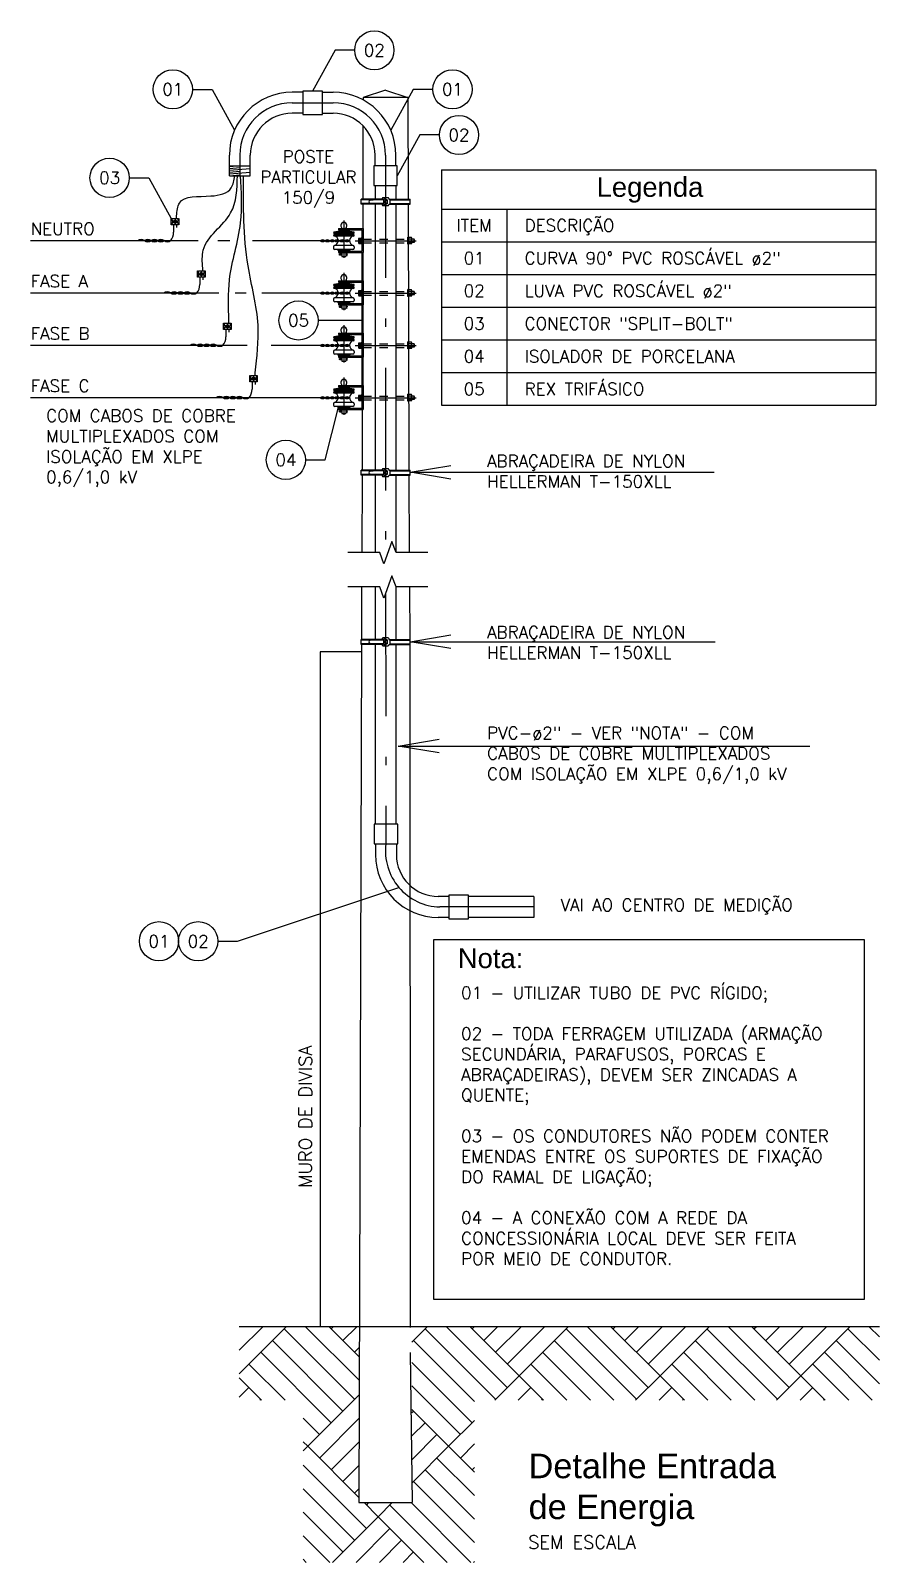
# Model space of a CAD drawing. Header units: millimetres. Extents: x 0 to 321, y -39 to 66.
# Drawn here: x 283.94 to 294.32, y 26.14 to 44.87 of the extents above; entities that cross this region are included whole.
import ezdxf
from ezdxf.enums import TextEntityAlignment as Align

# ---------------------------------------------------------------- set-up
doc = ezdxf.new("R2010")
doc.units = ezdxf.units.MM
doc.header["$LTSCALE"] = 0.5
doc.header["$MEASUREMENT"] = 0
for name, pattern in [('CENTRO01', [8, 3, -1, 0, -1, 3]), ('HIDDEN', [9.525, 6.35, -3.175]), ('HIDDEN2', [0.1875, 0.125, -0.0625])]:
    doc.linetypes.add(name, pattern=pattern)
for name, color, linetype in [('A-PILAR', 2, 'Continuous'), ('A-PISO', 5, 'Continuous'), ('A-TXT1', 2, 'Continuous'), ('AUXIL1', 1, 'Continuous'), ('AUXIL2', 7, 'Continuous'), ('E-CENT', 7, 'CENTRO01'), ('E-CENTRO', 7, 'CENTRO01'), ('E-CT-001', 1, 'Continuous'), ('E-HATCH', 7, 'Continuous'), ('E-ISO-CENTRO', 7, 'CENTRO01'), ('E-PAR-CENTRO', 7, 'CENTRO01'), ('E-PARAFUSO', 7, 'Continuous'), ('ELETRODUTO', 3, 'Continuous'), ('LEGENDA', 2, 'Continuous'), ('linha_de_chamada', 1, 'Continuous'), ('NORMO-DETALHES', 2, 'Continuous')]:
    doc.layers.add(name, color=color, linetype=linetype)
doc.layers.add('Arquitetura', color=8, linetype='Continuous', lineweight=5)
doc.styles.add('140-50', font='arial.ttf', dxfattribs={"height": 0.3})
doc.styles.add('140-500', font='arial.ttf', dxfattribs={"height": 3})
doc.styles.add('60-250', font='romans.shx', dxfattribs={"height": 0.375})
doc.styles.add('60-50', font='romans.shx', dxfattribs={"height": 0.08})
doc.styles.add('ROMANS', font='romans.shx')
doc.dimstyles.new('SETAS250', dxfattribs={"dimtxt": 0.15, "dimasz": 0.5, "dimexe": 0.15, "dimexo": 0, "dimgap": 0.1, "dimtad": 1, "dimzin": 10, "dimdsep": 46, "dimtxsty": '60-250', "dimblk1": 'OPEN', "dimblk2": 'OPEN', "dimsah": 1, "dimcen": 0, "dimclrd": 1, "dimclre": 1, "dimclrt": 2, "dimadec": 0, "dimazin": 0, "dimtfac": 1, "dimtix": 1, "dimtmove": 2, "dimatfit": 3, "dimldrblk": 'OPEN', "dimfxl": 0, "dimtolj": 1, "dimtzin": 6, "dimarcsym": 0})

# ---------------------------------------------------------------- blocks, each defined once
blk = doc.blocks.new('_OPEN')
at = {"color": 0, "linetype": 'ByBlock'}
for p, q in [((-1, 0.167), (0, 0)), ((0, 0), (-1, -0.167)), ((0, 0), (-1, 0))]:
    blk.add_line(p, q, dxfattribs=at)

msp = doc.modelspace()

# ---------------------------------------------------------------- hatches: boundary and pattern name
h = msp.add_hatch()
h.set_pattern_fill('AR-PARQ1', color=1, scale=0.004, angle=45, style=0)
h.set_pattern_definition([(135, (-179.9317, -379.3558), (-1.7242092, 2e-16), [1.2192, -1.2192]), (135, (-179.788, -379.2121), (-1.7242092, 2e-16), [1.2192, -1.2192]), (135, (-179.6443, -379.0684), (-1.7242092, 2e-16), [1.2192, -1.2192]), (135, (-179.5006, -378.9247), (-1.7242092, 2e-16), [1.2192, -1.2192]), (135, (-179.357, -378.781), (-1.7242092, 2e-16), [1.2192, -1.2192]), (135, (-179.2133, -378.6373), (-1.7242092, 2e-16), [1.2192, -1.2192]), (135, (-179.0696, -378.4937), (-1.7242092, 2e-16), [1.2192, -1.2192]), (45, (-180.7938, -378.4937), (1.7242092, -2e-16), [1.2192, -1.2192]), (45, (-180.9375, -378.35), (1.7242092, -2e-16), [1.2192, -1.2192]), (45, (-181.0812, -378.2063), (1.7242092, -2e-16), [1.2192, -1.2192]), (45, (-181.2248, -378.0626), (1.7242092, -2e-16), [1.2192, -1.2192]), (45, (-181.3685, -377.9189), (1.7242092, -2e-16), [1.2192, -1.2192]), (45, (-181.5122, -377.7752), (1.7242092, -2e-16), [1.2192, -1.2192]), (45, (-181.6559, -377.6316), (1.7242092, -2e-16), [1.2192, -1.2192])])
h.paths.add_polyline_path([(294.324, 29.021), (288.602, 29.021), (288.608, 26.869), (287.957, 26.869), (287.962, 29.021), (286.492, 29.021), (286.492, 28.123), (287.275, 28.123), (287.275, 26.139), (289.37, 26.139), (289.37, 28.123), (294.324, 28.123)])

# ---------------------------------------------------------------- linework, layer by layer
at = {"color": 1}
for p, q in [((287.906, 44.632), (287.666, 44.632)), ((285.92, 44.154), (286.16, 44.154)), ((288.862, 44.154), (288.622, 44.154)), ((288.941, 43.596), (288.701, 43.596)), ((288.967, 43.17), (288.967, 40.29)), ((288.967, 43.17), (294.282, 43.17)), ((294.282, 43.17), (294.282, 40.29)), ((285.147, 43.072), (285.387, 43.072)), ((288.242, 42.81), (287.983, 42.81)), ((287.983, 42.749), (287.983, 42.81)), ((288.258, 42.802), (287.983, 42.802)), ((288.258, 42.757), (287.983, 42.757)), ((288.242, 42.749), (287.983, 42.749)), ((288.176, 42.802), (288.092, 42.796)), ((288.092, 42.764), (288.176, 42.757)), ((288.242, 42.82), (288.242, 42.81)), ((288.242, 42.749), (288.242, 42.74)), ((288.314, 42.828), (288.25, 42.828)), ((288.25, 42.732), (288.314, 42.732)), ((288.258, 42.812), (288.258, 42.748)), ((288.286, 42.812), (288.258, 42.812)), ((288.258, 42.748), (288.286, 42.748)), ((288.276, 42.764), (288.276, 42.796)), ((288.302, 42.796), (288.276, 42.796)), ((288.276, 42.764), (288.302, 42.764)), ((288.286, 42.804), (288.286, 42.812)), ((288.302, 42.804), (288.286, 42.804)), ((288.286, 42.756), (288.302, 42.756)), ((288.286, 42.756), (288.286, 42.748)), ((288.302, 42.804), (288.302, 42.756)), ((288.322, 42.82), (288.322, 42.81)), ((288.322, 42.81), (288.583, 42.81)), ((288.322, 42.749), (288.322, 42.74)), ((288.322, 42.749), (288.583, 42.749)), ((288.338, 42.757), (288.338, 42.802)), ((288.338, 42.802), (288.583, 42.802)), ((288.338, 42.757), (288.583, 42.757)), ((288.583, 42.749), (288.583, 42.81)), ((288.583, 42.757), (288.583, 42.802)), ((288.967, 42.69), (294.282, 42.69)), ((289.767, 42.69), (289.767, 40.29)), ((288.967, 42.29), (294.282, 42.29)), ((288.967, 41.89), (294.282, 41.89)), ((288.967, 41.49), (294.282, 41.49)), ((287.459, 41.332), (287.992, 41.331)), ((288.967, 41.09), (294.282, 41.09)), ((288.967, 40.69), (294.282, 40.69)), ((288.967, 40.29), (294.282, 40.29)), ((287.544, 39.623), (287.709, 40.269)), ((287.304, 39.623), (287.544, 39.623)), ((288.242, 39.496), (287.983, 39.496)), ((287.983, 39.435), (287.983, 39.496)), ((288.258, 39.488), (287.983, 39.488)), ((288.258, 39.443), (287.983, 39.443)), ((288.242, 39.435), (287.983, 39.435)), ((288.176, 39.488), (288.092, 39.482)), ((288.092, 39.45), (288.176, 39.443)), ((288.242, 39.506), (288.242, 39.496)), ((288.242, 39.435), (288.242, 39.426)), ((288.314, 39.514), (288.25, 39.514)), ((288.25, 39.418), (288.314, 39.418)), ((288.258, 39.498), (288.258, 39.434)), ((288.286, 39.498), (288.258, 39.498)), ((288.258, 39.434), (288.286, 39.434)), ((288.276, 39.45), (288.276, 39.482)), ((288.302, 39.482), (288.276, 39.482)), ((288.276, 39.45), (288.302, 39.45)), ((288.286, 39.49), (288.286, 39.498)), ((288.302, 39.49), (288.286, 39.49)), ((288.286, 39.442), (288.302, 39.442)), ((288.286, 39.442), (288.286, 39.434)), ((288.302, 39.49), (288.302, 39.442)), ((288.322, 39.506), (288.322, 39.496)), ((288.322, 39.496), (288.583, 39.496)), ((288.322, 39.435), (288.322, 39.426)), ((288.322, 39.435), (288.583, 39.435)), ((288.338, 39.443), (288.338, 39.488)), ((288.338, 39.488), (288.583, 39.488)), ((288.338, 39.443), (288.583, 39.443)), ((288.583, 39.435), (288.583, 39.496)), ((288.583, 39.443), (288.583, 39.488)), ((288.242, 37.427), (287.983, 37.427)), ((287.983, 37.366), (287.983, 37.427)), ((288.258, 37.419), (287.983, 37.419)), ((288.258, 37.374), (287.983, 37.374)), ((288.242, 37.366), (287.983, 37.366)), ((288.176, 37.419), (288.092, 37.413)), ((288.092, 37.381), (288.176, 37.374)), ((288.242, 37.437), (288.242, 37.427)), ((288.242, 37.366), (288.242, 37.357)), ((288.314, 37.445), (288.25, 37.445)), ((288.25, 37.349), (288.314, 37.349)), ((288.258, 37.429), (288.258, 37.365)), ((288.286, 37.429), (288.258, 37.429)), ((288.258, 37.365), (288.286, 37.365)), ((288.276, 37.381), (288.276, 37.413)), ((288.302, 37.413), (288.276, 37.413)), ((288.276, 37.381), (288.302, 37.381)), ((288.286, 37.421), (288.286, 37.429)), ((288.302, 37.421), (288.286, 37.421)), ((288.286, 37.373), (288.302, 37.373)), ((288.286, 37.373), (288.286, 37.365)), ((288.302, 37.421), (288.302, 37.373)), ((288.322, 37.437), (288.322, 37.427)), ((288.322, 37.427), (288.583, 37.427)), ((288.322, 37.366), (288.322, 37.357)), ((288.322, 37.366), (288.583, 37.366)), ((288.338, 37.374), (288.338, 37.419)), ((288.338, 37.419), (288.583, 37.419)), ((288.338, 37.374), (288.583, 37.374)), ((288.583, 37.366), (288.583, 37.427)), ((288.583, 37.374), (288.583, 37.419)), ((286.231, 33.735), (286.471, 33.735))]:
    msp.add_line(p, q, dxfattribs=at)
for p, q in [((285.662, 42.496), (285.662, 42.574)), ((285.662, 42.574), (285.668, 42.574)), ((285.662, 42.552), (285.679, 42.552)), ((285.668, 42.552), (285.668, 42.574)), ((285.672, 42.535), (285.743, 42.535)), ((285.673, 42.552), (285.673, 42.574)), ((285.673, 42.574), (285.743, 42.574)), ((285.708, 42.554), (285.692, 42.544)), ((285.692, 42.544), (285.692, 42.525)), ((285.708, 42.565), (285.708, 42.505)), ((285.724, 42.544), (285.708, 42.554)), ((285.724, 42.525), (285.724, 42.544)), ((285.737, 42.552), (285.754, 42.552)), ((285.743, 42.574), (285.743, 42.552)), ((285.748, 42.574), (285.748, 42.552)), ((285.748, 42.574), (285.754, 42.574)), ((285.754, 42.574), (285.754, 42.496)), ((285.679, 42.518), (285.662, 42.518)), ((285.668, 42.496), (285.662, 42.496)), ((285.668, 42.496), (285.668, 42.518)), ((285.673, 42.496), (285.673, 42.518)), ((285.743, 42.496), (285.673, 42.496)), ((285.692, 42.525), (285.708, 42.516)), ((285.708, 42.516), (285.724, 42.525)), ((285.754, 42.518), (285.737, 42.518)), ((285.743, 42.518), (285.743, 42.496)), ((285.748, 42.518), (285.748, 42.496)), ((285.754, 42.496), (285.748, 42.496)), ((285.982, 41.934), (285.988, 41.934)), ((285.982, 41.856), (285.982, 41.934)), ((285.982, 41.912), (285.999, 41.912)), ((285.999, 41.878), (285.982, 41.878)), ((285.988, 41.856), (285.982, 41.856)), ((285.988, 41.912), (285.988, 41.934)), ((285.988, 41.856), (285.988, 41.878)), ((285.992, 41.895), (286.063, 41.895)), ((285.993, 41.934), (286.063, 41.934)), ((285.993, 41.912), (285.993, 41.934)), ((285.993, 41.856), (285.993, 41.878)), ((286.063, 41.856), (285.993, 41.856)), ((286.028, 41.914), (286.012, 41.904)), ((286.012, 41.904), (286.012, 41.885)), ((286.012, 41.885), (286.028, 41.876)), ((286.028, 41.925), (286.028, 41.865)), ((286.044, 41.904), (286.028, 41.914)), ((286.028, 41.876), (286.044, 41.885)), ((286.044, 41.885), (286.044, 41.904)), ((286.057, 41.912), (286.074, 41.912)), ((286.074, 41.878), (286.057, 41.878)), ((286.063, 41.934), (286.063, 41.912)), ((286.063, 41.878), (286.063, 41.856)), ((286.068, 41.934), (286.074, 41.934)), ((286.068, 41.934), (286.068, 41.912)), ((286.068, 41.878), (286.068, 41.856)), ((286.074, 41.856), (286.068, 41.856)), ((286.074, 41.934), (286.074, 41.856)), ((286.302, 41.294), (286.308, 41.294)), ((286.302, 41.216), (286.302, 41.294)), ((286.302, 41.272), (286.319, 41.272)), ((286.319, 41.238), (286.302, 41.238)), ((286.308, 41.216), (286.302, 41.216)), ((286.308, 41.272), (286.308, 41.294)), ((286.308, 41.216), (286.308, 41.238)), ((286.312, 41.255), (286.383, 41.255)), ((286.313, 41.294), (286.383, 41.294)), ((286.313, 41.272), (286.313, 41.294)), ((286.313, 41.216), (286.313, 41.238)), ((286.383, 41.216), (286.313, 41.216)), ((286.348, 41.274), (286.332, 41.264)), ((286.332, 41.264), (286.332, 41.245)), ((286.332, 41.245), (286.348, 41.236)), ((286.348, 41.285), (286.348, 41.225)), ((286.364, 41.264), (286.348, 41.274)), ((286.348, 41.236), (286.364, 41.245)), ((286.364, 41.245), (286.364, 41.264)), ((286.377, 41.272), (286.394, 41.272)), ((286.394, 41.238), (286.377, 41.238)), ((286.383, 41.294), (286.383, 41.272)), ((286.383, 41.238), (286.383, 41.216)), ((286.388, 41.294), (286.394, 41.294)), ((286.388, 41.294), (286.388, 41.272)), ((286.388, 41.238), (286.388, 41.216)), ((286.394, 41.216), (286.388, 41.216)), ((286.394, 41.294), (286.394, 41.216)), ((286.622, 40.654), (286.628, 40.654)), ((286.622, 40.576), (286.622, 40.654)), ((286.628, 40.632), (286.628, 40.654)), ((286.633, 40.654), (286.703, 40.654)), ((286.633, 40.632), (286.633, 40.654)), ((286.703, 40.654), (286.703, 40.632)), ((286.708, 40.654), (286.714, 40.654)), ((286.708, 40.654), (286.708, 40.632)), ((286.714, 40.654), (286.714, 40.576)), ((286.622, 40.632), (286.639, 40.632)), ((286.639, 40.598), (286.622, 40.598)), ((286.628, 40.576), (286.622, 40.576)), ((286.628, 40.576), (286.628, 40.598)), ((286.632, 40.615), (286.703, 40.615)), ((286.633, 40.576), (286.633, 40.598)), ((286.703, 40.576), (286.633, 40.576)), ((286.668, 40.634), (286.652, 40.624)), ((286.652, 40.624), (286.652, 40.605)), ((286.652, 40.605), (286.668, 40.596)), ((286.668, 40.645), (286.668, 40.585)), ((286.684, 40.624), (286.668, 40.634)), ((286.668, 40.596), (286.684, 40.605)), ((286.684, 40.605), (286.684, 40.624)), ((286.697, 40.632), (286.714, 40.632)), ((286.714, 40.598), (286.697, 40.598)), ((286.703, 40.598), (286.703, 40.576)), ((286.708, 40.598), (286.708, 40.576)), ((286.714, 40.576), (286.708, 40.576))]:
    msp.add_line(p, q)
at = {"color": 5}
for p, q in [((285.726, 42.574), (285.726, 42.606)), ((285.69, 42.496), (285.69, 42.406)), ((285.726, 42.496), (285.726, 42.464)), ((285.989, 42.302), (283.941, 42.302)), ((286.379, 42.302), (286.23, 42.302)), ((287.483, 42.302), (286.655, 42.302)), ((287.484, 42.302), (287.842, 42.302)), ((287.842, 42.302), (287.647, 42.302)), ((286.046, 41.934), (286.046, 41.966)), ((286.01, 41.856), (286.01, 41.766)), ((286.046, 41.856), (286.046, 41.824)), ((286.244, 41.662), (283.941, 41.662)), ((286.577, 41.662), (286.443, 41.662)), ((287.483, 41.662), (286.768, 41.662)), ((287.484, 41.662), (287.842, 41.662)), ((287.842, 41.662), (287.647, 41.662)), ((286.33, 41.216), (286.33, 41.126)), ((286.366, 41.294), (286.366, 41.326)), ((286.366, 41.216), (286.366, 41.184)), ((286.591, 41.022), (283.941, 41.022)), ((287.483, 41.022), (286.882, 41.022)), ((287.484, 41.022), (287.842, 41.022)), ((287.842, 41.022), (287.647, 41.022)), ((286.686, 40.654), (286.686, 40.686)), ((286.65, 40.576), (286.65, 40.486)), ((286.686, 40.576), (286.686, 40.544)), ((287.483, 40.382), (283.941, 40.382)), ((287.484, 40.382), (287.842, 40.382)), ((287.842, 40.382), (287.647, 40.382))]:
    msp.add_line(p, q, dxfattribs=at)
at = {"color": 1}
msp.add_lwpolyline([(288.875, 33.757), (294.138, 33.757), (294.138, 29.352), (288.875, 29.352)], close=True, dxfattribs=at)
for centre in [(288.146, 44.632), (285.68, 44.154), (289.102, 44.154), (289.181, 43.596), (284.907, 43.072), (287.219, 41.328), (287.064, 39.623), (285.511, 33.735), (285.991, 33.735)]:
    msp.add_circle(centre, 0.24, dxfattribs=at)
for centre, radius in [((285.708, 42.535), 0.0207), ((285.708, 42.535), 0.0163), ((286.028, 41.895), 0.0207), ((286.028, 41.895), 0.0163), ((286.348, 41.255), 0.0207), ((286.348, 41.255), 0.0163), ((286.668, 40.615), 0.0207), ((286.668, 40.615), 0.0163)]:
    msp.add_circle(centre, radius)
for centre, radius, start, end in [((288.093, 42.78), 0.016, 94.3461, 265.6539), ((288.25, 42.82), 0.008, 90, 180), ((288.25, 42.74), 0.008, 180, 270), ((288.314, 42.82), 0.008, 360, 90), ((288.314, 42.74), 0.008, 270, 0), ((288.093, 39.466), 0.016, 94.3461, 265.6539), ((288.25, 39.506), 0.008, 90, 180), ((288.25, 39.426), 0.008, 180, 270), ((288.314, 39.506), 0.008, 360, 90), ((288.314, 39.426), 0.008, 270, 0), ((288.093, 37.397), 0.016, 94.3461, 265.6539), ((288.25, 37.437), 0.008, 90, 180), ((288.25, 37.357), 0.008, 180, 270), ((288.314, 37.437), 0.008, 360, 90), ((288.314, 37.357), 0.008, 270, 0)]:
    msp.add_arc(centre, radius, start, end, dxfattribs=at)
at = {"color": 5}
for centre, radius, start, end in [((285.53, 42.406), 0.16, 320.7919, 0), ((285.295, 42.254), 0.0646, 52.2731, 131.4524), ((285.374, 42.356), 0.0646, 232.2731, 307.7269), ((285.375, 42.254), 0.0646, 52.2731, 127.7269), ((285.454, 42.356), 0.0646, 232.2731, 307.7269), ((285.455, 42.254), 0.0646, 52.2731, 127.7269), ((285.534, 42.356), 0.0646, 232.2731, 307.7269), ((285.535, 42.254), 0.0646, 52.2731, 127.7269), ((285.614, 42.356), 0.0646, 232.2731, 307.7269), ((287.513, 42.264), 0.0484, 52.2731, 127.7269), ((287.514, 42.341), 0.0484, 232.2731, 307.7269), ((287.571, 42.264), 0.0484, 52.2731, 127.7269), ((287.572, 42.341), 0.0484, 232.2731, 307.7269), ((287.631, 42.264), 0.0484, 52.2731, 127.7269), ((287.632, 42.341), 0.0484, 232.2731, 307.7269), ((287.691, 42.264), 0.0484, 52.2731, 127.7269), ((287.692, 42.341), 0.0484, 232.2731, 307.7269), ((287.751, 42.264), 0.0484, 52.2731, 127.7269), ((287.752, 42.341), 0.0484, 232.2731, 307.7269), ((287.812, 42.264), 0.0484, 52.2731, 127.7269), ((287.812, 42.341), 0.0484, 232.2731, 307.7269), ((285.615, 41.614), 0.0646, 52.2731, 131.4524), ((285.694, 41.716), 0.0646, 232.2731, 307.7269), ((285.695, 41.614), 0.0646, 52.2731, 127.7269), ((285.774, 41.716), 0.0646, 232.2731, 307.7269), ((285.775, 41.614), 0.0646, 52.2731, 127.7269), ((285.854, 41.716), 0.0646, 232.2731, 307.7269), ((285.855, 41.614), 0.0646, 52.2731, 127.7269), ((285.934, 41.716), 0.0646, 232.2731, 307.7269), ((285.85, 41.766), 0.16, 320.7919, 0), ((287.513, 41.624), 0.0484, 52.2731, 127.7269), ((287.514, 41.701), 0.0484, 232.2731, 307.7269), ((287.571, 41.624), 0.0484, 52.2731, 127.7269), ((287.572, 41.701), 0.0484, 232.2731, 307.7269), ((287.631, 41.624), 0.0484, 52.2731, 127.7269), ((287.632, 41.701), 0.0484, 232.2731, 307.7269), ((287.691, 41.624), 0.0484, 52.2731, 127.7269), ((287.692, 41.701), 0.0484, 232.2731, 307.7269), ((287.751, 41.624), 0.0484, 52.2731, 127.7269), ((287.752, 41.701), 0.0484, 232.2731, 307.7269), ((287.812, 41.624), 0.0484, 52.2731, 127.7269), ((287.812, 41.701), 0.0484, 232.2731, 307.7269), ((285.935, 40.974), 0.0646, 52.2731, 131.4524), ((286.015, 40.974), 0.0646, 52.2731, 127.7269), ((286.095, 40.974), 0.0646, 52.2731, 127.7269), ((286.175, 40.974), 0.0646, 52.2731, 127.7269), ((286.17, 41.126), 0.16, 320.7919, 0), ((287.513, 40.984), 0.0484, 52.2731, 127.7269), ((287.571, 40.984), 0.0484, 52.2731, 127.7269), ((287.631, 40.984), 0.0484, 52.2731, 127.7269), ((287.691, 40.984), 0.0484, 52.2731, 127.7269), ((287.751, 40.984), 0.0484, 52.2731, 127.7269), ((287.812, 40.984), 0.0484, 52.2731, 127.7269), ((286.014, 41.076), 0.0646, 232.2731, 307.7269), ((286.094, 41.076), 0.0646, 232.2731, 307.7269), ((286.174, 41.076), 0.0646, 232.2731, 307.7269), ((286.254, 41.076), 0.0646, 232.2731, 307.7269), ((287.514, 41.061), 0.0484, 232.2731, 307.7269), ((287.572, 41.061), 0.0484, 232.2731, 307.7269), ((287.632, 41.061), 0.0484, 232.2731, 307.7269), ((287.692, 41.061), 0.0484, 232.2731, 307.7269), ((287.752, 41.061), 0.0484, 232.2731, 307.7269), ((287.812, 41.061), 0.0484, 232.2731, 307.7269), ((286.49, 40.486), 0.16, 320.7919, 0), ((286.255, 40.334), 0.0646, 52.2731, 131.4524), ((286.334, 40.436), 0.0646, 232.2731, 307.7269), ((286.335, 40.334), 0.0646, 52.2731, 127.7269), ((286.414, 40.436), 0.0646, 232.2731, 307.7269), ((286.415, 40.334), 0.0646, 52.2731, 127.7269), ((286.494, 40.436), 0.0646, 232.2731, 307.7269), ((286.495, 40.334), 0.0646, 52.2731, 127.7269), ((286.574, 40.436), 0.0646, 232.2731, 307.7269), ((287.513, 40.344), 0.0484, 52.2731, 127.7269), ((287.514, 40.421), 0.0484, 232.2731, 307.7269), ((287.571, 40.344), 0.0484, 52.2731, 127.7269), ((287.572, 40.421), 0.0484, 232.2731, 307.7269), ((287.631, 40.344), 0.0484, 52.2731, 127.7269), ((287.632, 40.421), 0.0484, 232.2731, 307.7269), ((287.691, 40.344), 0.0484, 52.2731, 127.7269), ((287.692, 40.421), 0.0484, 232.2731, 307.7269), ((287.751, 40.344), 0.0484, 52.2731, 127.7269), ((287.752, 40.421), 0.0484, 232.2731, 307.7269), ((287.812, 40.344), 0.0484, 52.2731, 127.7269), ((287.812, 40.421), 0.0484, 232.2731, 307.7269)]:
    msp.add_arc(centre, radius, start, end, dxfattribs=at)
for points in [[(285.726, 42.606), (285.761, 42.764), (286.146, 42.85), (286.395, 42.949), (286.436, 43.098)], [(286.046, 41.966), (286.053, 42.188), (286.388, 42.643), (286.471, 43.098)], [(286.366, 41.326), (286.374, 41.825), (286.509, 42.522), (286.509, 43.098)], [(286.686, 40.686), (286.723, 41.269), (286.601, 41.995), (286.546, 43.098)]]:
    msp.add_spline(points, degree=3, dxfattribs=at)
at = {"layer": 'A-PILAR'}
for p, q in [((288.01, 44.053), (288.008, 44.026)), ((288.282, 44.143), (288.01, 44.053)), ((288.554, 44.053), (288.01, 44.053)), ((288.282, 44.143), (288.554, 44.053)), ((288.554, 44.053), (288.56, 42.81)), ((288.007, 43.709), (288.005, 42.81)), ((288.005, 42.749), (287.997, 39.496)), ((288.56, 42.749), (288.568, 39.496)), ((287.997, 39.435), (287.994, 38.489)), ((288.568, 39.435), (288.571, 38.489)), ((287.988, 38.068), (287.987, 37.427)), ((288.577, 38.068), (288.578, 37.427)), ((287.987, 37.366), (287.957, 26.869)), ((288.578, 37.366), (288.584, 29.011)), ((288.585, 28.707), (288.608, 26.869)), ((287.957, 26.869), (288.608, 26.871))]:
    msp.add_line(p, q, dxfattribs=at)
at = {"layer": 'A-PISO', "color": 6}
msp.add_line((294.324, 29.021), (286.492, 29.021), dxfattribs=at)
at = {"layer": 'A-TXT1'}
for p, q in [((287.482, 37.276), (287.482, 29.021)), ((287.986, 37.276), (287.482, 37.276))]:
    msp.add_line(p, q, dxfattribs=at)
at = {"layer": 'AUXIL1', "linetype": 'HIDDEN2'}
for p, q in [((288.01, 42.323), (288.556, 42.323)), ((288.01, 42.276), (288.556, 42.276)), ((288.01, 41.683), (288.556, 41.683)), ((288.01, 41.636), (288.556, 41.636)), ((288.01, 41.043), (288.556, 41.043)), ((288.01, 40.996), (288.556, 40.996)), ((288.01, 40.403), (288.556, 40.403)), ((288.01, 40.356), (288.556, 40.356))]:
    msp.add_line(p, q, dxfattribs=at)
at = {"layer": 'AUXIL2'}
for p, q in [((287.741, 42.424), (287.655, 42.408)), ((287.892, 42.408), (287.655, 42.408)), ((287.892, 42.392), (287.655, 42.392)), ((287.892, 42.376), (287.655, 42.376)), ((287.892, 42.36), (287.655, 42.36)), ((287.709, 42.452), (288.008, 42.452)), ((287.709, 42.452), (287.709, 42.436)), ((287.709, 42.436), (287.992, 42.436)), ((287.805, 42.424), (287.741, 42.424)), ((287.748, 42.456), (287.748, 42.452)), ((287.748, 42.436), (287.748, 42.424)), ((287.799, 42.456), (287.799, 42.452)), ((287.799, 42.436), (287.799, 42.424)), ((287.892, 42.408), (287.805, 42.424)), ((287.992, 42.436), (287.992, 42.174)), ((288.008, 42.452), (288.008, 42.158)), ((287.647, 42.23), (287.647, 42.213)), ((287.887, 42.246), (287.659, 42.246)), ((287.884, 42.197), (287.663, 42.197)), ((287.701, 42.197), (287.701, 42.189)), ((287.837, 42.181), (287.709, 42.181)), ((287.709, 42.174), (287.992, 42.174)), ((287.709, 42.174), (287.709, 42.158)), ((287.709, 42.158), (288.008, 42.158)), ((287.748, 42.181), (287.748, 42.174)), ((287.748, 42.158), (287.748, 42.11)), ((287.799, 42.181), (287.799, 42.174)), ((287.799, 42.158), (287.799, 42.11)), ((287.845, 42.197), (287.845, 42.189)), ((287.9, 42.23), (287.9, 42.213)), ((287.953, 42.327), (287.953, 42.278)), ((287.955, 42.335), (287.985, 42.335)), ((287.955, 42.319), (287.985, 42.319)), ((287.955, 42.286), (287.985, 42.286)), ((287.955, 42.27), (287.985, 42.27)), ((287.985, 42.338), (287.992, 42.338)), ((287.985, 42.338), (287.985, 42.267)), ((287.985, 42.267), (287.992, 42.267)), ((287.992, 42.267), (287.992, 42.338)), ((287.742, 42.136), (287.748, 42.136)), ((287.742, 42.134), (287.748, 42.134)), ((287.744, 42.142), (287.748, 42.142)), ((287.744, 42.128), (287.748, 42.128)), ((287.748, 42.11), (287.799, 42.11)), ((287.799, 42.142), (287.814, 42.142)), ((287.799, 42.136), (287.814, 42.136)), ((287.799, 42.134), (287.8, 42.134)), ((287.8, 42.126), (287.81, 42.117)), ((287.803, 42.133), (287.814, 42.122)), ((287.814, 42.122), (287.81, 42.117)), ((287.814, 42.142), (287.814, 42.136)), ((287.741, 41.784), (287.655, 41.768)), ((287.709, 41.812), (288.008, 41.812)), ((287.709, 41.812), (287.709, 41.796)), ((287.709, 41.796), (287.992, 41.796)), ((287.805, 41.784), (287.741, 41.784)), ((287.748, 41.816), (287.748, 41.812)), ((287.748, 41.796), (287.748, 41.784)), ((287.799, 41.816), (287.799, 41.812)), ((287.799, 41.796), (287.799, 41.784)), ((287.892, 41.768), (287.805, 41.784)), ((287.992, 41.796), (287.992, 41.534)), ((288.008, 41.812), (288.008, 41.518)), ((287.647, 41.59), (287.647, 41.573)), ((287.892, 41.768), (287.655, 41.768)), ((287.892, 41.752), (287.655, 41.752)), ((287.892, 41.736), (287.655, 41.736)), ((287.892, 41.72), (287.655, 41.72)), ((287.887, 41.606), (287.659, 41.606)), ((287.9, 41.59), (287.9, 41.573)), ((287.953, 41.687), (287.953, 41.638)), ((287.955, 41.695), (287.985, 41.695)), ((287.955, 41.679), (287.985, 41.679)), ((287.955, 41.646), (287.985, 41.646)), ((287.955, 41.63), (287.985, 41.63)), ((287.985, 41.698), (287.992, 41.698)), ((287.985, 41.698), (287.985, 41.627)), ((287.985, 41.627), (287.992, 41.627)), ((287.992, 41.627), (287.992, 41.698)), ((287.884, 41.557), (287.663, 41.557)), ((287.701, 41.557), (287.701, 41.549)), ((287.837, 41.541), (287.709, 41.541)), ((287.709, 41.534), (287.992, 41.534)), ((287.709, 41.534), (287.709, 41.518)), ((287.709, 41.518), (288.008, 41.518)), ((287.742, 41.496), (287.748, 41.496)), ((287.742, 41.494), (287.748, 41.494)), ((287.744, 41.502), (287.748, 41.502)), ((287.744, 41.488), (287.748, 41.488)), ((287.748, 41.541), (287.748, 41.534)), ((287.748, 41.518), (287.748, 41.47)), ((287.748, 41.47), (287.799, 41.47)), ((287.799, 41.541), (287.799, 41.534)), ((287.799, 41.518), (287.799, 41.47)), ((287.799, 41.502), (287.814, 41.502)), ((287.799, 41.496), (287.814, 41.496)), ((287.799, 41.494), (287.8, 41.494)), ((287.8, 41.486), (287.81, 41.477)), ((287.803, 41.493), (287.814, 41.482)), ((287.814, 41.482), (287.81, 41.477)), ((287.814, 41.502), (287.814, 41.496)), ((287.845, 41.557), (287.845, 41.549)), ((287.741, 41.144), (287.655, 41.128)), ((287.892, 41.128), (287.655, 41.128)), ((287.892, 41.112), (287.655, 41.112)), ((287.892, 41.096), (287.655, 41.096)), ((287.892, 41.08), (287.655, 41.08)), ((287.709, 41.172), (288.008, 41.172)), ((287.709, 41.172), (287.709, 41.156)), ((287.709, 41.156), (287.992, 41.156)), ((287.805, 41.144), (287.741, 41.144)), ((287.748, 41.176), (287.748, 41.172)), ((287.748, 41.156), (287.748, 41.144)), ((287.799, 41.176), (287.799, 41.172)), ((287.799, 41.156), (287.799, 41.144)), ((287.892, 41.128), (287.805, 41.144)), ((287.953, 41.047), (287.953, 40.998)), ((287.955, 41.055), (287.985, 41.055)), ((287.955, 41.039), (287.985, 41.039)), ((287.985, 41.058), (287.992, 41.058)), ((287.985, 41.058), (287.985, 40.987)), ((287.992, 41.156), (287.992, 40.894)), ((287.992, 40.987), (287.992, 41.058)), ((288.008, 41.172), (288.008, 40.878)), ((287.647, 40.95), (287.647, 40.933)), ((287.887, 40.966), (287.659, 40.966)), ((287.884, 40.917), (287.663, 40.917)), ((287.701, 40.917), (287.701, 40.909)), ((287.837, 40.901), (287.709, 40.901)), ((287.709, 40.894), (287.992, 40.894)), ((287.709, 40.894), (287.709, 40.878)), ((287.709, 40.878), (288.008, 40.878)), ((287.742, 40.856), (287.748, 40.856)), ((287.742, 40.854), (287.748, 40.854)), ((287.744, 40.862), (287.748, 40.862)), ((287.744, 40.848), (287.748, 40.848)), ((287.748, 40.901), (287.748, 40.894)), ((287.748, 40.878), (287.748, 40.83)), ((287.799, 40.901), (287.799, 40.894)), ((287.799, 40.878), (287.799, 40.83)), ((287.799, 40.862), (287.814, 40.862)), ((287.799, 40.856), (287.814, 40.856)), ((287.799, 40.854), (287.8, 40.854)), ((287.8, 40.846), (287.81, 40.837)), ((287.803, 40.853), (287.814, 40.842)), ((287.814, 40.842), (287.81, 40.837)), ((287.814, 40.862), (287.814, 40.856)), ((287.845, 40.917), (287.845, 40.909)), ((287.9, 40.95), (287.9, 40.933)), ((287.955, 41.006), (287.985, 41.006)), ((287.955, 40.99), (287.985, 40.99)), ((287.985, 40.987), (287.992, 40.987)), ((287.748, 40.83), (287.799, 40.83)), ((287.741, 40.504), (287.655, 40.488)), ((287.892, 40.488), (287.655, 40.488)), ((287.892, 40.472), (287.655, 40.472)), ((287.709, 40.532), (288.008, 40.532)), ((287.709, 40.532), (287.709, 40.516)), ((287.709, 40.516), (287.992, 40.516)), ((287.805, 40.504), (287.741, 40.504)), ((287.748, 40.536), (287.748, 40.532)), ((287.748, 40.516), (287.748, 40.504)), ((287.799, 40.536), (287.799, 40.532)), ((287.799, 40.516), (287.799, 40.504)), ((287.892, 40.488), (287.805, 40.504)), ((287.992, 40.516), (287.992, 40.254)), ((288.008, 40.532), (288.008, 40.238)), ((287.647, 40.31), (287.647, 40.293)), ((287.892, 40.456), (287.655, 40.456)), ((287.892, 40.44), (287.655, 40.44)), ((287.887, 40.326), (287.659, 40.326)), ((287.9, 40.31), (287.9, 40.293)), ((287.953, 40.407), (287.953, 40.358)), ((287.955, 40.415), (287.985, 40.415)), ((287.955, 40.399), (287.985, 40.399)), ((287.955, 40.366), (287.985, 40.366)), ((287.955, 40.35), (287.985, 40.35)), ((287.985, 40.418), (287.992, 40.418)), ((287.985, 40.418), (287.985, 40.347)), ((287.985, 40.347), (287.992, 40.347)), ((287.992, 40.347), (287.992, 40.418)), ((287.884, 40.277), (287.663, 40.277)), ((287.701, 40.277), (287.701, 40.269)), ((287.837, 40.261), (287.709, 40.261)), ((287.709, 40.254), (287.992, 40.254)), ((287.709, 40.254), (287.709, 40.238)), ((287.709, 40.238), (288.008, 40.238)), ((287.742, 40.216), (287.748, 40.216)), ((287.742, 40.214), (287.748, 40.214)), ((287.744, 40.222), (287.748, 40.222)), ((287.744, 40.208), (287.748, 40.208)), ((287.748, 40.261), (287.748, 40.254)), ((287.748, 40.238), (287.748, 40.19)), ((287.748, 40.19), (287.799, 40.19)), ((287.799, 40.261), (287.799, 40.254)), ((287.799, 40.238), (287.799, 40.19)), ((287.799, 40.222), (287.814, 40.222)), ((287.799, 40.216), (287.814, 40.216)), ((287.799, 40.214), (287.8, 40.214)), ((287.8, 40.206), (287.81, 40.197)), ((287.803, 40.213), (287.814, 40.202)), ((287.814, 40.202), (287.81, 40.197)), ((287.814, 40.222), (287.814, 40.216)), ((287.845, 40.277), (287.845, 40.269))]:
    msp.add_line(p, q, dxfattribs=at)
for centre, radius, start, end in [((287.773, 42.49), 0.0374, 321.1383, 218.8617), ((287.655, 42.4), 0.008, 90, 270), ((287.655, 42.368), 0.008, 90, 270), ((287.655, 42.384), 0.008, 270, 90), ((287.646, 42.303), 0.0579, 282.8579, 81.692), ((287.732, 42.456), 0.016, 0, 38.8617), ((287.815, 42.456), 0.016, 141.1383, 180), ((287.9, 42.303), 0.0579, 98.308, 257.1421), ((287.892, 42.384), 0.008, 90, 270), ((287.892, 42.4), 0.008, 270, 90), ((287.892, 42.368), 0.008, 270, 90), ((287.663, 42.23), 0.016, 102.5559, 180), ((287.663, 42.213), 0.016, 180, 270), ((287.709, 42.189), 0.008, 180, 270), ((287.837, 42.189), 0.008, 270, 0), ((287.884, 42.213), 0.016, 270, 0), ((287.884, 42.23), 0.016, 0, 77.4441), ((287.966, 42.327), 0.0132, 142.1211, 217.8789), ((288.002, 42.302), 0.0498, 160.9634, 199.0366), ((287.966, 42.278), 0.0132, 142.1211, 217.8789), ((287.742, 42.141), 0.0048, 232.1668, 270), ((287.742, 42.129), 0.0048, 90, 127.8332), ((287.744, 42.147), 0.0048, 240.5662, 270), ((287.744, 42.123), 0.0048, 90, 119.4338), ((287.797, 42.123), 0.0048, 45, 65.5302), ((287.8, 42.129), 0.0048, 45, 90), ((287.773, 41.85), 0.0374, 321.1383, 218.8617), ((287.732, 41.816), 0.016, 0, 38.8617), ((287.815, 41.816), 0.016, 141.1383, 180), ((287.655, 41.76), 0.008, 90, 270), ((287.655, 41.728), 0.008, 90, 270), ((287.663, 41.59), 0.016, 102.5559, 180), ((287.655, 41.744), 0.008, 270, 90), ((287.646, 41.663), 0.0579, 282.8579, 81.692), ((287.9, 41.663), 0.0579, 98.308, 257.1421), ((287.892, 41.744), 0.008, 90, 270), ((287.884, 41.59), 0.016, 0, 77.4441), ((287.892, 41.76), 0.008, 270, 90), ((287.892, 41.728), 0.008, 270, 90), ((287.966, 41.687), 0.0132, 142.1211, 217.8789), ((288.002, 41.662), 0.0498, 160.9634, 199.0366), ((287.966, 41.638), 0.0132, 142.1211, 217.8789), ((287.663, 41.573), 0.016, 180, 270), ((287.709, 41.549), 0.008, 180, 270), ((287.742, 41.501), 0.0048, 232.1668, 270), ((287.742, 41.489), 0.0048, 90, 127.8332), ((287.744, 41.507), 0.0048, 240.5662, 270), ((287.744, 41.483), 0.0048, 90, 119.4338), ((287.797, 41.483), 0.0048, 45, 65.5302), ((287.8, 41.489), 0.0048, 45, 90), ((287.837, 41.549), 0.008, 270, 0), ((287.884, 41.573), 0.016, 270, 0), ((287.773, 41.21), 0.0374, 321.1383, 218.8617), ((287.655, 41.12), 0.008, 90, 270), ((287.655, 41.088), 0.008, 90, 270), ((287.655, 41.104), 0.008, 270, 90), ((287.646, 41.023), 0.0579, 282.8579, 81.692), ((287.732, 41.176), 0.016, 0, 38.8617), ((287.815, 41.176), 0.016, 141.1383, 180), ((287.9, 41.023), 0.0579, 98.308, 257.1421), ((287.892, 41.104), 0.008, 90, 270), ((287.892, 41.12), 0.008, 270, 90), ((287.892, 41.088), 0.008, 270, 90), ((287.966, 41.047), 0.0132, 142.1211, 217.8789), ((288.002, 41.022), 0.0498, 160.9634, 199.0366), ((287.663, 40.95), 0.016, 102.5559, 180), ((287.663, 40.933), 0.016, 180, 270), ((287.709, 40.909), 0.008, 180, 270), ((287.742, 40.861), 0.0048, 232.1668, 270), ((287.742, 40.849), 0.0048, 90, 127.8332), ((287.744, 40.867), 0.0048, 240.5662, 270), ((287.744, 40.843), 0.0048, 90, 119.4338), ((287.797, 40.843), 0.0048, 45, 65.5302), ((287.8, 40.849), 0.0048, 45, 90), ((287.837, 40.909), 0.008, 270, 0), ((287.884, 40.933), 0.016, 270, 0), ((287.884, 40.95), 0.016, 0, 77.4441), ((287.966, 40.998), 0.0132, 142.1211, 217.8789), ((287.655, 40.48), 0.008, 90, 270), ((287.655, 40.464), 0.008, 270, 90), ((287.773, 40.57), 0.0374, 321.1383, 218.8617), ((287.732, 40.536), 0.016, 0, 38.8617), ((287.815, 40.536), 0.016, 141.1383, 180), ((287.892, 40.464), 0.008, 90, 270), ((287.892, 40.48), 0.008, 270, 90), ((287.655, 40.448), 0.008, 90, 270), ((287.663, 40.31), 0.016, 102.5559, 180), ((287.663, 40.293), 0.016, 180, 270), ((287.646, 40.383), 0.0579, 282.8579, 81.692), ((287.9, 40.383), 0.0579, 98.308, 257.1421), ((287.884, 40.293), 0.016, 270, 0), ((287.884, 40.31), 0.016, 0, 77.4441), ((287.892, 40.448), 0.008, 270, 90), ((287.966, 40.407), 0.0132, 142.1211, 217.8789), ((288.002, 40.382), 0.0498, 160.9634, 199.0366), ((287.966, 40.358), 0.0132, 142.1211, 217.8789), ((287.709, 40.269), 0.008, 180, 270), ((287.742, 40.221), 0.0048, 232.1668, 270), ((287.742, 40.209), 0.0048, 90, 127.8332), ((287.744, 40.227), 0.0048, 240.5662, 270), ((287.744, 40.203), 0.0048, 90, 119.4338), ((287.797, 40.203), 0.0048, 45, 65.5302), ((287.8, 40.209), 0.0048, 45, 90), ((287.837, 40.269), 0.008, 270, 0)]:
    msp.add_arc(centre, radius, start, end, dxfattribs=at)
at = {"layer": 'AUXIL2', "extrusion": (0, 0, -1)}
for centre in [(287.732, 42.135), (287.732, 41.495), (287.732, 40.855), (287.732, 40.215)]:
    msp.add_ellipse(centre, major_axis=(0.00784, 0), ratio=0.455973, start_param=0.530906, end_param=5.75228, dxfattribs=at)
at = {"layer": 'AUXIL2'}
for points in [[(287.741, 42.127), (287.741, 42.127), (287.74, 42.127), (287.737, 42.125), (287.732, 42.125), (287.727, 42.125), (287.724, 42.127), (287.722, 42.128), (287.72, 42.129), (287.718, 42.132), (287.718, 42.135), (287.718, 42.138), (287.72, 42.141), (287.722, 42.142), (287.724, 42.143), (287.727, 42.145), (287.732, 42.145), (287.737, 42.145), (287.74, 42.143), (287.741, 42.143), (287.741, 42.143)], [(287.741, 41.487), (287.741, 41.487), (287.74, 41.487), (287.737, 41.485), (287.732, 41.485), (287.727, 41.485), (287.724, 41.487), (287.722, 41.488), (287.72, 41.489), (287.718, 41.492), (287.718, 41.495), (287.718, 41.498), (287.72, 41.501), (287.722, 41.502), (287.724, 41.503), (287.727, 41.505), (287.732, 41.505), (287.737, 41.505), (287.74, 41.503), (287.741, 41.503), (287.741, 41.503)], [(287.741, 40.847), (287.741, 40.847), (287.74, 40.847), (287.737, 40.845), (287.732, 40.845), (287.727, 40.845), (287.724, 40.847), (287.722, 40.848), (287.72, 40.849), (287.718, 40.852), (287.718, 40.855), (287.718, 40.858), (287.72, 40.861), (287.722, 40.862), (287.724, 40.863), (287.727, 40.865), (287.732, 40.865), (287.737, 40.865), (287.74, 40.863), (287.741, 40.863), (287.741, 40.863)], [(287.741, 40.207), (287.741, 40.207), (287.74, 40.207), (287.737, 40.205), (287.732, 40.205), (287.727, 40.205), (287.724, 40.207), (287.722, 40.208), (287.72, 40.209), (287.718, 40.212), (287.718, 40.215), (287.718, 40.218), (287.72, 40.221), (287.722, 40.222), (287.724, 40.223), (287.727, 40.225), (287.732, 40.225), (287.737, 40.225), (287.74, 40.223), (287.741, 40.223), (287.741, 40.223)]]:
    msp.add_rational_spline(points, [1.00102351713, 1.00198287209, 1.00384043511, 0.951082475745, 1.00329044839, 0.950561465545, 1.00274091354, 0.994674595406, 1.00247717805, 0.951176899463, 1.00219183006, 0.950906172995, 1.00190660388, 0.993847051618, 1.00164319746, 0.949001001088, 1.00109501524, 0.94848170009, 1.00054728292, 0.998633364091, 0.997614830195], degree=2, knots=[0.34839, 0.34839, 0.34839, 0.39374, 0.39374, 0.790789, 0.790789, 1.18762, 1.18762, 1.378108, 1.378108, 1.584234, 1.584234, 1.790302, 1.790302, 1.980631, 1.980631, 2.376811, 2.376811, 2.772774, 2.772774, 2.817973, 2.817973, 2.817973], dxfattribs=at)
at = {"layer": 'E-CENT'}
for p, q in [((288.282, 43.35), (288.282, 38.411)), ((288.282, 37.99), (288.288, 34.927))]:
    msp.add_line(p, q, dxfattribs=at)
for points in [[(288.801, 38.489), (288.411, 38.489), (288.361, 38.626), (288.261, 38.351), (288.211, 38.489), (287.821, 38.489)], [(288.801, 38.068), (288.411, 38.068), (288.361, 38.205), (288.261, 37.93), (288.211, 38.068), (287.821, 38.068)]]:
    msp.add_lwpolyline(points, dxfattribs=at)
at = {"layer": 'E-CENTRO'}
for p, q in [((287.14, 43.99), (287.642, 43.99)), ((286.5, 43.35), (286.5, 43.098)), ((290.099, 34.155), (288.948, 34.155))]:
    msp.add_line(p, q, dxfattribs=at)
for centre, radius, start, end in [((287.14, 43.35), 0.64, 90, 180), ((287.642, 43.35), 0.64, 0, 90), ((288.966, 34.838), 0.684, 172.5434, 268.4853)]:
    msp.add_arc(centre, radius, start, end, dxfattribs=at)
at = {"layer": 'E-CT-001'}
for p, q in [((287.666, 44.632), (287.391, 44.134)), ((286.16, 44.154), (286.435, 43.655)), ((288.622, 44.154), (288.347, 43.655)), ((288.701, 43.596), (288.426, 43.098)), ((285.387, 43.072), (285.662, 42.574)), ((286.471, 33.735), (288.446, 34.394))]:
    msp.add_line(p, q, dxfattribs=at)
at = {"layer": 'E-HATCH'}
for p, q in [((287.992, 42.158), (287.992, 41.812)), ((288.008, 41.812), (288.008, 42.158)), ((287.992, 41.518), (287.992, 41.172)), ((288.008, 41.172), (288.008, 41.518)), ((287.992, 40.878), (287.992, 40.532)), ((288.008, 40.532), (288.008, 40.878))]:
    msp.add_line(p, q, dxfattribs=at)
at = {"layer": 'E-ISO-CENTRO'}
for p, q in [((287.773, 42.551), (287.773, 42.093)), ((287.773, 41.911), (287.773, 41.453)), ((287.773, 41.271), (287.773, 40.813)), ((287.773, 40.631), (287.773, 40.173))]:
    msp.add_line(p, q, dxfattribs=at)
at = {"layer": 'E-PAR-CENTRO'}
for p, q in [((287.91, 42.302), (288.658, 42.302)), ((287.91, 41.662), (288.658, 41.662)), ((287.91, 41.022), (288.658, 41.022)), ((287.91, 40.382), (288.658, 40.382))]:
    msp.add_line(p, q, dxfattribs=at)
at = {"layer": 'E-PARAFUSO'}
for p, q in [((288.564, 42.345), (288.556, 42.345)), ((288.556, 42.26), (288.556, 42.345)), ((288.564, 42.26), (288.564, 42.345)), ((288.599, 42.341), (288.568, 42.341)), ((288.564, 42.26), (288.556, 42.26)), ((288.599, 42.321), (288.568, 42.321)), ((288.599, 42.283), (288.568, 42.283)), ((288.599, 42.264), (288.568, 42.264)), ((288.603, 42.273), (288.603, 42.331)), ((288.635, 42.321), (288.603, 42.321)), ((288.635, 42.283), (288.603, 42.283)), ((288.635, 42.283), (288.635, 42.321)), ((288.564, 41.705), (288.556, 41.705)), ((288.556, 41.62), (288.556, 41.705)), ((288.564, 41.62), (288.556, 41.62)), ((288.564, 41.62), (288.564, 41.705)), ((288.599, 41.701), (288.568, 41.701)), ((288.599, 41.681), (288.568, 41.681)), ((288.599, 41.643), (288.568, 41.643)), ((288.599, 41.624), (288.568, 41.624)), ((288.603, 41.633), (288.603, 41.691)), ((288.635, 41.681), (288.603, 41.681)), ((288.635, 41.643), (288.603, 41.643)), ((288.635, 41.643), (288.635, 41.681)), ((288.564, 41.065), (288.556, 41.065)), ((288.556, 40.98), (288.556, 41.065)), ((288.564, 40.98), (288.564, 41.065)), ((288.599, 41.061), (288.568, 41.061)), ((288.599, 41.041), (288.568, 41.041)), ((288.603, 40.993), (288.603, 41.051)), ((288.635, 41.041), (288.603, 41.041)), ((288.635, 41.003), (288.635, 41.041)), ((288.564, 40.98), (288.556, 40.98)), ((288.599, 41.003), (288.568, 41.003)), ((288.599, 40.984), (288.568, 40.984)), ((288.635, 41.003), (288.603, 41.003)), ((288.564, 40.425), (288.556, 40.425)), ((288.556, 40.34), (288.556, 40.425)), ((288.564, 40.34), (288.556, 40.34)), ((288.564, 40.34), (288.564, 40.425)), ((288.599, 40.421), (288.568, 40.421)), ((288.599, 40.401), (288.568, 40.401)), ((288.599, 40.363), (288.568, 40.363)), ((288.599, 40.344), (288.568, 40.344)), ((288.603, 40.353), (288.603, 40.411)), ((288.635, 40.401), (288.603, 40.401)), ((288.635, 40.363), (288.603, 40.363)), ((288.635, 40.363), (288.635, 40.401))]:
    msp.add_line(p, q, dxfattribs=at)
for centre, radius, start, end in [((288.58, 42.331), 0.0156, 142.1211, 217.8789), ((288.587, 42.331), 0.0156, 322.1211, 37.8789), ((288.622, 42.302), 0.0576, 160.5288, 199.4712), ((288.58, 42.273), 0.0156, 142.1211, 217.8789), ((288.545, 42.302), 0.0576, 340.5288, 19.4712), ((288.587, 42.273), 0.0156, 322.1211, 37.8789), ((288.58, 42.302), 0.0576, 340.5288, 19.4712), ((288.58, 41.691), 0.0156, 142.1211, 217.8789), ((288.622, 41.662), 0.0576, 160.5288, 199.4712), ((288.58, 41.633), 0.0156, 142.1211, 217.8789), ((288.587, 41.691), 0.0156, 322.1211, 37.8789), ((288.545, 41.662), 0.0576, 340.5288, 19.4712), ((288.587, 41.633), 0.0156, 322.1211, 37.8789), ((288.58, 41.662), 0.0576, 340.5288, 19.4712), ((288.58, 41.051), 0.0156, 142.1211, 217.8789), ((288.622, 41.022), 0.0576, 160.5288, 199.4712), ((288.587, 41.051), 0.0156, 322.1211, 37.8789), ((288.545, 41.022), 0.0576, 340.5288, 19.4712), ((288.58, 41.022), 0.0576, 340.5288, 19.4712), ((288.58, 40.993), 0.0156, 142.1211, 217.8789), ((288.587, 40.993), 0.0156, 322.1211, 37.8789), ((288.58, 40.411), 0.0156, 142.1211, 217.8789), ((288.622, 40.382), 0.0576, 160.5288, 199.4712), ((288.58, 40.353), 0.0156, 142.1211, 217.8789), ((288.587, 40.411), 0.0156, 322.1211, 37.8789), ((288.545, 40.382), 0.0576, 340.5288, 19.4712), ((288.587, 40.353), 0.0156, 322.1211, 37.8789), ((288.58, 40.382), 0.0576, 340.5288, 19.4712)]:
    msp.add_arc(centre, radius, start, end, dxfattribs=at)
at = {"layer": 'ELETRODUTO'}
for p, q in [((287.271, 44.118), (287.14, 44.118)), ((287.511, 44.118), (287.642, 44.118)), ((287.271, 43.862), (287.14, 43.862)), ((287.511, 43.862), (287.642, 43.862)), ((286.372, 43.218), (286.372, 43.35)), ((286.628, 43.218), (286.628, 43.35)), ((286.372, 43.098), (286.372, 43.218)), ((286.372, 43.098), (286.628, 43.098)), ((286.628, 43.098), (286.628, 43.218)), ((288.154, 42.978), (288.154, 42.81)), ((288.41, 42.978), (288.41, 42.81)), ((288.154, 42.749), (288.154, 39.496)), ((288.41, 42.749), (288.41, 39.496)), ((288.154, 39.435), (288.154, 38.489)), ((288.41, 39.435), (288.41, 38.489)), ((288.154, 38.068), (288.154, 37.427)), ((288.41, 38.068), (288.41, 37.427)), ((288.154, 37.366), (288.154, 35.167)), ((288.41, 37.366), (288.41, 35.167)), ((288.16, 34.927), (288.16, 34.795)), ((288.416, 34.927), (288.416, 34.795)), ((289.059, 34.283), (288.928, 34.283)), ((290.099, 34.283), (289.299, 34.283)), ((290.099, 34.283), (290.099, 34.027)), ((289.059, 34.027), (288.928, 34.027)), ((290.099, 34.027), (289.299, 34.027))]:
    msp.add_line(p, q, dxfattribs=at)
at = {"layer": 'ELETRODUTO', "linetype": 'HIDDEN'}
for p, q in [((288.154, 43.218), (288.154, 43.35)), ((288.41, 43.218), (288.41, 43.35))]:
    msp.add_line(p, q, dxfattribs=at)
at = {"layer": 'ELETRODUTO', "color": 1}
for p, q in [((286.372, 43.218), (286.628, 43.218)), ((286.372, 43.21), (286.463, 43.218)), ((286.372, 43.188), (286.5, 43.2)), ((286.372, 43.165), (286.628, 43.187)), ((286.372, 43.143), (286.5, 43.154)), ((286.372, 43.12), (286.628, 43.143)), ((286.372, 43.098), (286.5, 43.109))]:
    msp.add_line(p, q, dxfattribs=at)
at = {"layer": 'ELETRODUTO'}
for points in [[(287.511, 43.846), (287.511, 44.134), (287.271, 44.134), (287.271, 43.846)], [(288.144, 34.927), (288.432, 34.927), (288.432, 35.167), (288.144, 35.167)], [(289.059, 34.299), (289.059, 34.011), (289.299, 34.011), (289.299, 34.299)]]:
    msp.add_lwpolyline(points, close=True, dxfattribs=at)
at = {"layer": 'ELETRODUTO', "linetype": 'HIDDEN'}
msp.add_lwpolyline([(288.426, 43.218), (288.138, 43.218), (288.138, 42.978), (288.426, 42.978)], close=True, dxfattribs=at)
at = {"layer": 'ELETRODUTO'}
for centre, radius, start, end in [((287.14, 43.35), 0.768, 90, 180), ((287.642, 43.35), 0.768, 0, 90), ((287.14, 43.35), 0.512, 90, 180), ((287.642, 43.35), 0.512, 0, 90), ((288.928, 34.795), 0.768, 180, 270), ((288.928, 34.795), 0.512, 180, 270)]:
    msp.add_arc(centre, radius, start, end, dxfattribs=at)

# ---------------------------------------------------------------- texts
at = {"color": 2, "style": 'ROMANS'}
for s, p in [('ITEM', (289.367, 42.49)), ('01', (289.367, 42.09)), ('02', (289.367, 41.69)), ('03', (289.367, 41.29)), ('04', (289.367, 40.89)), ('05', (289.367, 40.49))]:
    msp.add_text(s, height=0.15, dxfattribs=at).set_placement(p, align=Align.MIDDLE)
for s, p in [('DESCRIÇÃO', (289.984, 42.49)), ('CURVA 90° PVC ROSCÁVEL ø2"', (289.984, 42.09)), ('LUVA PVC ROSCÁVEL ø2"', (289.984, 41.69)), ('CONECTOR "SPLIT-BOLT" ', (289.984, 41.29)), ('ISOLADOR DE PORCELANA', (289.984, 40.89)), ('REX TRIFÁSICO', (289.984, 40.49))]:
    msp.add_text(s, height=0.15, dxfattribs=at).set_placement(p, align=Align.MIDDLE_LEFT)
at = {"color": 2, "char_height": 0.15, "attachment_point": 1, "style": 'ROMANS'}
for s, insert, width in [('ABRAÇADEIRA DE NYLON HELLERMAN T-150XLL', (289.525, 39.683), 2.72951), ('ABRAÇADEIRA DE NYLON HELLERMAN T-150XLL', (289.525, 37.59), 2.7599), ('PVC-ø2" - VER "NOTA" - COM CABOS DE COBRE MULTIPLEXADOS COM ISOLAÇÃO EM XLPE 0,6/1,0 kV', (289.525, 36.358), 4.32886)]:
    msp.add_mtext(s, dxfattribs=dict(at, insert=insert, width=width))
at = {"layer": 'A-TXT1', "style": 'ROMANS'}
msp.add_text('MURO DE DIVISA', height=0.16, rotation=90, dxfattribs=at).set_placement((287.382, 30.72))
at = {"layer": 'Arquitetura', "color": 5, "style": '140-500'}
msp.add_text('Legenda', height=0.24, dxfattribs=at).set_placement((291.518, 42.93), align=Align.MIDDLE)
msp.add_text('Nota:', height=0.24, dxfattribs=at).set_placement((289.167, 33.407))
at = {"layer": 'LEGENDA', "color": 2, "style": '60-50'}
msp.add_text('SEM ESCALA', height=0.16, dxfattribs=at).set_placement((290.028, 26.306))
at = {"layer": 'LEGENDA', "color": 5, "ltscale": 20, "insert": (290.033, 27.468), "char_height": 0.3, "width": 5.17244, "attachment_point": 1, "style": '140-50'}
msp.add_mtext('Detalhe Entrada \\Pde Energia', dxfattribs=at)
at = {"layer": 'NORMO-DETALHES', "style": '60-50'}
for s, p in [('02', (288.146, 44.632)), ('01', (285.68, 44.154)), ('01', (289.102, 44.154)), ('02', (289.181, 43.596)), ('03', (284.907, 43.072)), ('05', (287.219, 41.328)), ('04', (287.064, 39.623)), ('01', (285.511, 33.735)), ('02', (285.991, 33.735))]:
    msp.add_text(s, height=0.15, dxfattribs=at).set_placement(p, align=Align.MIDDLE)
for s, p in [('NEUTRO', (283.941, 42.373)), ('FASE A ', (283.941, 41.733)), ('FASE B ', (283.941, 41.093)), ('FASE C ', (283.941, 40.453))]:
    msp.add_text(s, height=0.15, dxfattribs=at).set_placement(p)
at = {"layer": 'NORMO-DETALHES', "char_height": 0.15, "style": '60-50'}
for s, insert, width, attachment_point in [('POSTE PARTICULAR 150/9', (287.339, 43.407), 1.5438, 2), ('COM CABOS DE COBRE MULTIPLEXADOS COM ISOLAÇÃO EM XLPE 0,6/1,0 kV', (284.13, 40.238), 2.65755, 1), ('VAI AO CENTRO DE MEDIÇÃO', (291.845, 34.255), 4.37287, 2), ('01 - UTILIZAR TUBO DE PVC RÍGIDO;\\P \\P02 - TODA FERRAGEM UTILIZADA (ARMAÇÃO SECUNDÁRIA, PARAFUSOS, PORCAS E ABRAÇADEIRAS), DEVEM SER ZINCADAS A QUENTE; \\P\\P03 - OS CONDUTORES NÃO PODEM CONTER EMENDAS ENTRE OS SUPORTES DE FIXAÇÃO DO RAMAL DE LIGAÇÃO; \\P\\P04 - A CONEXÃO COM A REDE DA CONCESSIONÁRIA LOCAL DEVE SER FEITA POR MEIO DE CONDUTOR.', (289.207, 33.179), 4.94386, 1)]:
    msp.add_mtext(s, dxfattribs=dict(at, insert=insert, width=width, attachment_point=attachment_point))

# ---------------------------------------------------------------- leaders
at = {"layer": 'linha_de_chamada'}
for points in [[(288.583, 39.472), (289.525, 39.472), (292.305, 39.472)], [(288.583, 37.399), (289.525, 37.399), (292.315, 37.399)], [(288.439, 36.123), (289.525, 36.123), (293.472, 36.123)]]:
    msp.add_leader(points, dimstyle='SETAS250', override={"dimgap": 0.1, "dimtad": 0}, dxfattribs=at)

doc.saveas('drawing.dxf')
